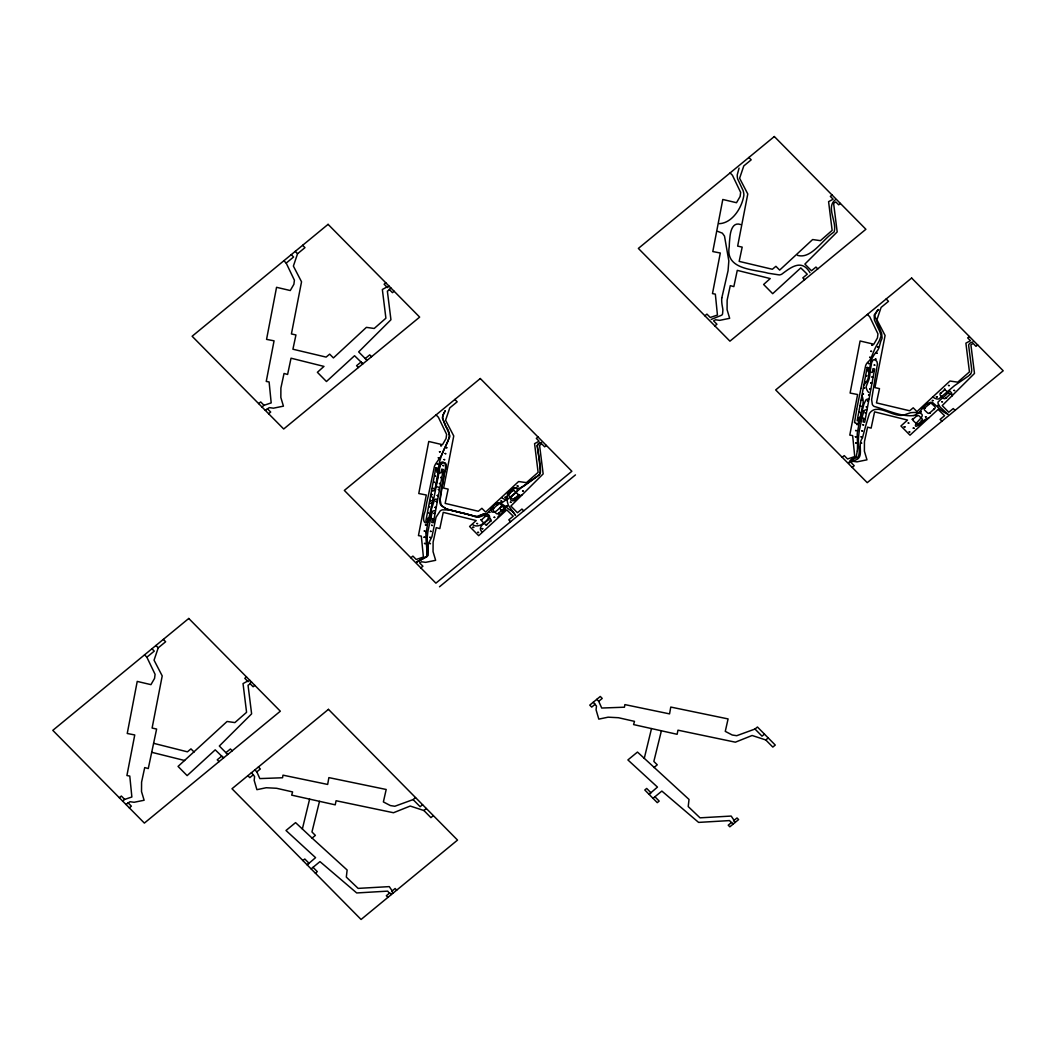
<?xml version="1.0" encoding="UTF-8"?>
<svg xmlns="http://www.w3.org/2000/svg" width="1056" height="1056" viewBox="0 0 1056 1056"><rect width="100%" height="100%" fill="white"/><g stroke="black" fill="none" stroke-linecap="round" stroke-linejoin="round"><path stroke-width="1.5" d="M721.816 297.858L728.046 270.785L728.838 260.911L724.495 236.095L722.37 233.178L717.776 231.383M857.287 451.031L856.297 456.416L852.311 458.872A8.131 7.352 15.5 0 0 851.255 459.637A9.742 8.818 15.5 0 0 849.077 462.713A11.708 10.6 15.5 0 1 854.304 458.489L857.05 457.618A3.736 3.379 15.5 0 0 857.776 457.076A4.488 4.066 15.5 0 0 858.7 455.585L858.95 454.476A30.545 27.641 15.5 0 0 859.069 453.671L859.109 453.367A24.618 22.268 15.5 0 0 858.924 447.823L858.805 447.005M426.122 532.765L427.825 522.984M537.2 446.107L537.874 451.004A36.986 33.462 15.5 0 1 538.27 452.839L539.312 459.004A65.63 59.387 15.5 0 1 539.576 460.865L539.867 463.346A61.802 55.915 15.5 0 0 540.223 465.815L540.408 472.6A8.936 8.092 15.5 0 1 539.312 474.791L523.842 486.143L519.605 488.189A4.726 4.277 15.5 0 1 518.14 488.255L515.922 487.872A4.343 3.934 15.5 0 0 514.378 487.978L509.414 491.383L506.906 497.495A10.283 9.306 15.5 0 1 506.048 499.224A10.864 9.834 15.5 0 1 504.794 500.768L502.524 502.313A3.92 3.551 15.5 0 1 501.31 502.55C497.152 502.154 488.796 507.646 491.687 511.751A3.366 3.036 15.5 0 0 492.73 512.16C497.548 512.912 500.148 504.24 504.874 506.814A2.112 1.901 15.5 0 1 505.322 507.817L504.134 510.616L497.93 516.806M861.023 388.014L865.63 365.64A11.576 10.468 15.5 0 1 866.448 363.937A13.358 12.091 15.5 0 1 866.857 363.317L867.068 363.026A10.045 9.095 15.5 0 1 867.689 362.287L868.705 361.297A13.715 12.408 15.5 0 0 869.854 360.004A15.946 14.428 15.5 0 0 870.302 359.383L870.474 359.146A8.21 7.432 15.5 0 0 870.857 358.446L874.421 349.813A70.422 63.716 15.5 0 1 876.612 345.457L877.853 343.358A45.342 41.039 15.5 0 0 878.288 342.58L878.473 342.263A80.084 72.455 15.5 0 0 879.358 340.573L880.915 336.508A5.9 5.333 15.5 0 0 880.955 335.557A5.32 4.818 15.5 0 0 880.823 334.686L880.084 332.389A35.191 31.852 15.5 0 0 879.437 330.805L874.817 320.971A46.411 41.989 15.5 0 1 874.394 319.928L874.196 315.097L877.43 310.517A22.202 20.09 15.5 0 1 878.632 309.514A16.936 15.325 15.5 0 0 876.823 311.467L875.384 314.081A9.926 8.976 15.5 0 0 874.922 316.166L881.681 333.604L882.09 337.96A8.422 7.63 15.5 0 1 881.813 338.897L881.153 340.415A26.202 23.707 15.5 0 0 880.651 341.708L879.226 346.843A14.784 13.372 15.5 0 1 878.275 349.298L878.104 349.602A11.458 10.375 15.5 0 1 877.259 350.856L876.269 352.031A34.518 31.231 15.5 0 0 871.372 359.977L870.91 361.495M856.72 409.134L860.93 388.476M856.667 409.411L854.594 422.162M870.857 361.733L869.009 372.082A48.008 43.441 15.5 0 0 868.85 373.072L868.718 373.943A81.378 73.63 15.5 0 0 868.468 376.028L868.27 377.797A5.254 4.752 15.5 0 1 868.151 378.312L867.662 379.579A23.272 21.054 15.5 0 1 865.115 383.592L863.848 385.057M428.657 519.196L431.772 505.296M428.472 520.04L428.01 522.152M431.957 504.451L433.052 498.062L431.02 496.016M302.359 828.986L309.619 799.128M644.252 758.432L651.512 728.574M319.506 801.332L311.956 831.983L315.374 835.388L312.088 838.094L295.574 822.624L286.004 830.491L315.572 857.644L307.164 864.877L309.065 863.306L304.801 858.99L302.9 860.561M661.399 730.778L653.849 761.429L657.254 764.834L653.981 767.54M862.303 416.671L863.861 411.167A2.548 2.31 15.5 0 1 864.164 410.784M862.158 417.239L860.284 426.004A37.62 34.03 15.5 0 1 859.98 427.574L859.492 429.7A51.19 46.319 15.5 0 0 859.294 430.822L858.845 434.214A74.118 67.056 15.5 0 0 858.686 435.772L858.502 438.266A49.117 44.444 15.5 0 0 858.739 447.005M163.31 639.408L165.634 641.758L158.228 647.843L154.057 660.185L162.215 675.906L152.104 728.046L156.618 729.049L148.276 768.557L144.712 767.58L141.583 782.1L141.517 791.591L144.118 800.25L134.099 802.283L129.98 801.715L125.981 804.474M302.636 245.296L304.96 247.645L297.554 253.744L293.383 266.086L301.541 281.807L291.416 333.947L295.944 334.95L292.921 349.219L326.119 357.1L329.67 354.143L333.406 357.931L366.406 327.36L374.194 328.482L385.902 318.212L382.351 289.489L386.892 287.021M739.068 168.089L737.273 174.794A16.632 15.061 15.5 0 0 737.669 178.952L743.068 190.502A17.846 16.157 15.5 0 1 743.886 195.043C742.196 207.293 732.508 223.08 719.268 223.674M427.522 548.856L427.205 556.552L417.054 561.845L428.142 555.509L428.036 544.394L431.059 538.468A15.748 14.243 15.5 0 0 431.957 536.606L436.062 517.242L440.207 510.88A8.567 7.748 15.5 0 1 442.345 509.837L449.816 509.995M538.824 474.844L538.547 475.174A12.038 10.89 15.5 0 1 536.58 476.876L536.118 477.18M970.147 374.352L969.87 374.682A12.038 10.89 15.5 0 1 967.903 376.385L954.439 385.704L938.956 398.851A4.567 4.132 15.5 0 1 937.596 399.023A4.937 4.462 15.5 0 1 936.5 398.904L934.56 398.138A9.887 8.95 15.5 0 1 932.844 396.884M417.054 561.845L420.658 559.918A21.173 19.153 15.5 0 1 421.925 559.086L422.572 558.716A10.652 9.636 15.5 0 1 423.892 558.122L427.165 556.129L427.086 551.852A25.991 23.522 15.5 0 1 426.901 550.123L426.056 539.26A42.121 38.108 15.5 0 1 426.096 532.765M219.054 761.64L217.246 759.805L221.747 756.109L223.555 757.944L215.226 749.839L187.136 775.619L178.055 766.418L227.08 721.472L234.881 722.594L246.576 712.312L243.038 683.588L247.566 681.133M261.967 406.996L264.013 405.306L271.194 402.89L269.108 381.955L266.244 381.427L274.058 340.837L266.561 339.372L276.553 287.311L290.268 290.532L293.885 284.302L294.413 280.236L286.189 263.089L293.581 257.004L291.271 254.654M385.823 282.823L384.12 284.222L387.407 287.549L389.096 286.15M390.865 287.945L389.176 289.331L392.449 292.657L394.152 291.258M258.641 403.616L260.687 401.927L264.013 405.306M265.307 410.375L269.293 407.616L273.425 408.184L283.43 406.151L280.843 397.492L280.896 387.988L284.038 373.468L287.602 374.458L291.034 358.195L323.968 366.406L317.381 372.306L326.449 381.52L354.552 355.727L362.868 363.832L361.06 362.01L356.572 365.706L358.38 367.528M268.633 413.741L270.679 412.051L267.353 408.685M365.244 358.565L369.732 354.869L371.54 356.704M122.641 801.095L124.687 799.405L131.868 796.99L129.782 776.068L126.918 775.54L134.746 734.95L127.235 733.484L137.227 681.41L150.942 684.644L154.559 678.401L155.087 674.348L146.863 657.202L154.268 651.116L151.945 648.754M246.497 676.936L244.794 678.322L248.081 681.648L249.77 680.262M538.032 436.999L536.329 438.385L539.101 441.197L534.574 443.652L538.111 472.375L526.416 482.645L518.615 481.523L485.628 512.094L481.879 508.306L478.328 511.262L445.144 503.382L448.153 489.113L443.626 488.11L453.75 435.97L445.592 420.248L449.764 407.906L457.169 401.821L454.846 399.458M832.062 195.004L830.359 196.39L833.131 199.201L828.59 201.656L832.141 230.38L820.433 240.662L812.645 239.54L779.658 270.098L775.909 266.31L772.358 269.267L739.16 261.386L742.183 247.117L737.656 246.114L747.78 193.974L739.622 178.253L743.794 165.911L751.199 159.826L748.876 157.476M251.539 682.044L249.85 683.443L253.123 686.77L254.826 685.37M546.361 445.434L544.658 446.82L541.82 443.942L539.576 445.302L543.154 473.92L510.866 506.062L517.453 512.728L521.941 509.045L523.75 510.866M840.391 203.438L838.688 204.824L835.837 201.947L833.606 203.306L837.184 231.924L804.896 264.079L811.483 270.745L815.971 267.049L817.78 268.884M119.315 797.729L121.361 796.039L124.687 799.405M410.85 557.779L412.896 556.103L416.222 559.469L423.403 557.053L421.318 536.118L418.453 535.603L426.281 495L418.77 493.535L428.762 441.474L442.477 444.695L446.094 438.464L446.622 434.399L438.398 417.265L436.075 414.902M704.88 315.797L706.926 314.107L710.252 317.473L717.433 315.058L715.348 294.136L712.483 293.608L720.298 253.018L712.8 251.552L722.792 199.478L736.507 202.712L740.124 196.469L740.652 192.403L732.428 175.27L730.105 172.92M129.307 807.853L131.366 806.164L128.04 802.798M420.842 567.904L422.902 566.227L419.575 562.848L421.516 561.779L425.634 562.346L435.64 560.314L433.052 551.654L433.105 542.164L436.247 527.63L439.811 528.62L443.243 512.358L476.177 520.568L469.59 526.482L478.672 535.682L506.761 509.89L513.229 516.199L508.781 519.869L510.589 521.69M714.872 325.921L716.932 324.232L713.592 320.852L715.546 319.783L719.664 320.351L729.67 318.318L727.082 309.659L727.135 300.168L730.277 285.648L733.841 286.625L737.273 270.362L770.207 278.573L763.62 284.486L772.688 293.687L800.791 267.907L807.259 274.204L802.811 277.873L804.619 279.708M225.918 752.677L230.406 748.981L232.214 750.816M439.494 586.793L575.454 474.896M433.369 815.615L430.927 817.634L423.905 810.52L410.216 806.045L393.492 812.737L336.085 800.738L335.227 804.844L291.694 795.142L292.591 791.921L276.58 788.278L266.218 787.736L256.912 789.677L254.179 780.371L254.588 776.609L253.308 774.774L249.81 777.652L247.856 775.685M415.549 797.57L413.107 799.59L394.825 806.256L390.377 805.57L383.381 801.926L386.192 789.479L328.878 777.612L327.664 784.436L282.982 775.157L282.559 777.757L259.829 778.589L256.832 771.87L260.33 768.979L258.39 767.012M311.124 868.89L319.968 861.617L356.704 892.954L387.737 891.132L389.334 893.27M315.388 873.206L317.302 871.636L313.038 867.319M969.355 336.508L967.666 337.894L970.438 340.705L965.897 343.16L969.448 371.884L957.739 382.166L949.951 381.031L916.951 411.602L913.202 407.814L909.665 410.771L876.467 402.89L879.49 388.621L874.962 387.618L885.086 335.478L876.929 319.757L881.1 307.415L888.492 301.33L886.169 298.967M977.684 344.942L975.995 346.328L973.144 343.451L970.9 344.81L974.49 373.428L942.203 405.583L948.776 412.249L953.264 408.553L955.086 410.375M842.186 457.288L844.232 455.611L847.559 458.977L854.74 456.562L852.654 435.626L849.79 435.112L857.604 394.522L850.106 393.056L860.099 340.982L873.814 344.216L877.43 337.973L877.958 333.907L869.735 316.774L867.412 314.411M422.572 804.685L420.13 806.705L413.107 799.59M423.905 810.52L426.347 808.5M852.179 467.425L854.225 465.736L850.898 462.356L852.839 461.287L856.97 461.855L866.976 459.822L864.389 451.163L864.442 441.672L867.583 427.152L871.134 428.129L874.579 411.866L907.513 420.077L900.926 425.99L909.995 435.191L938.098 409.411L944.566 415.708L940.117 419.377L941.926 421.212M595.201 704.207L591.703 707.098L589.75 705.131L600.283 696.458L602.224 698.425L598.726 701.316L601.722 708.035L624.452 707.203L624.875 704.603L669.557 713.882L670.771 707.058L728.086 718.925L725.274 731.372L732.27 735.016L736.718 735.702L755 729.036L757.442 727.016L775.262 745.061L772.82 747.08L765.785 739.966L752.11 735.491L735.372 742.183L677.978 730.184L677.12 734.29L633.587 724.588L634.484 721.367L618.473 717.724L608.111 717.182L598.805 719.123L596.072 709.817L596.482 706.055L593.261 702.24M653.017 798.336L661.861 791.063L698.597 822.4L729.63 820.578L731.227 822.703M764.465 734.131L762.023 736.151L755 729.036M765.785 739.966L768.24 737.946M835.164 199.94C825.924 207.372 836.827 221.298 834.293 231.29A4.501 4.066 15.5 0 1 833.831 232.201C822.637 239.263 811.417 259.486 797.491 255.354M535.933 477.312L523.116 486.196L507.619 499.343A4.567 4.132 15.5 0 1 506.26 499.514L504.491 499.211A7.788 7.049 15.5 0 1 501.983 497.851M389.598 289.78L387.367 291.139L390.944 319.757L358.657 351.899L367.052 360.4M250.285 683.879L248.041 685.238L251.618 713.856L219.331 746.011L227.726 754.512M711.176 319.44L721.723 315.176A4.277 3.868 15.5 0 0 722.555 313.949L722.898 310.002A32.881 29.753 15.5 0 0 722.555 307.6L722.264 306.002A37.99 34.373 15.5 0 1 721.763 297.858M927.564 403.432L930.692 402.323A3.366 3.049 15.5 0 1 931.484 402.323A3.934 3.551 15.5 0 1 932.672 402.613L936.672 406.124A34.571 31.284 15.5 0 0 938.929 408.329A38.069 34.439 15.5 0 0 944.315 412.381L947.932 414.269M928.673 417.952C923.287 418.889 920.924 425.185 916.12 426.307A2.099 1.901 15.5 0 1 915.446 425.964C914.694 421.476 930.758 413.675 915.922 412.526A23.39 21.16 15.5 0 0 910.655 412.738L906.167 414.216A10.956 9.913 15.5 0 1 903.5 415.1C892.584 417.556 877.272 402.23 869.431 413.477C866.857 421.621 864.521 429.792 862.462 437.989C856.258 445.54 866.818 459.98 851.506 460.706A11.101 10.045 15.5 0 0 849.077 462.713M913.862 415.549C900.53 417.001 887.066 409.834 874.183 406.454A5.729 5.188 15.5 0 1 872.335 404.488L871.622 399.617L877.18 365.468A11.273 10.204 15.5 0 0 877.43 363.898L876.982 361.772A3.498 3.168 15.5 0 0 876.467 361.046A4.132 3.736 15.5 0 0 875.226 360.122L873.985 359.779A1.676 1.518 15.5 0 0 873.074 360.017L871.662 362.591L870.184 371.29A71.254 64.469 15.5 0 0 869.959 373.481L869.801 375.461A18.084 16.368 15.5 0 1 869.603 376.847L869.497 377.375A30.835 27.905 15.5 0 1 868.454 380.754L866.29 386.219A6.072 5.491 15.5 0 0 866.29 387.895L866.857 389.73A9.834 8.897 15.5 0 0 868.679 392.449L868.705 392.476M429.686 503.527L432.036 502.867L433.316 500.887L438.359 475.715A104.636 94.67 15.5 0 0 438.728 473.128C437.408 460.944 451.044 457.882 444.457 472.322A25.265 22.862 15.5 0 0 443.824 475.187L443.414 478.843A58.7 53.117 15.5 0 1 443.018 481.628L442.319 485.43A97.984 88.664 15.5 0 0 441.87 488.294L441.474 491.132A77.114 69.775 15.5 0 1 440.999 493.944L440.101 499.646L441.038 504.28A9.042 8.184 15.5 0 0 442.781 506.616L446.186 508.834L453.064 510.853A47.995 43.428 15.5 0 0 455.506 511.408L465.419 513.744A78.184 70.739 15.5 0 0 467.795 514.351L470.171 514.932A40.471 36.617 15.5 0 1 472.666 515.658C480.137 519.499 488.228 513.718 492.347 507.566C498.062 497.191 504.478 506.695 510.312 510.193A7.313 6.613 15.5 0 1 513.216 512.226L515.5 515.302M541.24 442.556L539.378 443.19A4.937 4.462 15.5 0 0 537.359 445.526L540.263 468.996A10.402 9.412 15.5 0 1 539.101 475.002M439.177 487.397L435.877 486.46L436.392 481.51A30.32 27.43 15.5 0 0 436.735 480.044L437.62 475.042A46.002 41.62 15.5 0 0 437.884 473.035L438.121 470.514A60.878 55.084 15.5 0 1 438.583 467.003L439.243 463.531A72.257 65.38 15.5 0 1 440.194 459.598L440.774 457.67A61.934 56.047 15.5 0 1 443.309 451.057L449.777 436.814A6.996 6.323 15.5 0 0 449.724 435.336L442.543 418.361L442.979 414.982L445.236 410.678L442.741 416.011A8.21 7.432 15.5 0 0 442.517 418.004L445.025 424.789A77.392 70.026 15.5 0 1 445.962 426.677C453.856 435.89 445.196 444.985 442.16 454.067A28.525 25.806 15.5 0 1 440.854 456.469L435.613 463.94A26.03 23.549 15.5 0 0 434.425 466.369L428.696 493.838A118.853 107.54 15.5 0 1 427.931 497.363L426.901 501.745A67.016 60.641 15.5 0 0 426.4 504.451L425.66 508.992A31.39 28.406 15.5 0 1 425.027 511.553C419.879 525.347 430.082 527.789 430.742 512.437A101.812 92.123 15.5 0 1 431.468 509.084L434.333 500.438L435.534 499.132L437.131 499.224M435.046 510.589L432.736 511.051L431.706 514.034A26.294 23.786 15.5 0 1 431.429 515.42L428.881 526.865A46.662 42.214 15.5 0 1 428.604 528.264L428.287 529.65A37.277 33.726 15.5 0 0 427.772 532.448L427.416 535.63A46.583 42.161 15.5 0 0 427.231 538.824L427.495 548.13M432.168 490.948L433.99 490.736L435.732 486.09A80.929 73.22 15.5 0 0 436.392 483.384L440.761 462.832A3.208 2.904 15.5 0 1 442.873 461.96C447.308 463.28 445.196 470.144 444.431 473.616A48.655 44.022 15.5 0 0 443.903 476.071L443.177 480.599A85.774 77.616 15.5 0 1 442.662 483.344L441.91 486.869A68.086 61.604 15.5 0 0 441.448 489.482L440.933 493.02A71.966 65.116 15.5 0 1 440.444 495.739L439.916 502.96A7.801 7.062 15.5 0 0 441.091 505.388L446.662 509.15L465.656 513.718A58.595 53.024 15.5 0 1 468.732 514.589L476.903 516.688A12.091 10.943 15.5 0 0 479.926 516.569C482.698 511.447 493.416 514.404 488.374 519.882C485.034 522.284 477.352 527.182 481.628 531.59M740.652 224.558C732.323 221.496 730.264 232.122 729.854 238.036A107.567 97.337 15.5 0 0 729.247 246.682C725.261 268.211 750.367 269.28 765.019 272.422A112.464 101.759 15.5 0 1 768.002 273.187L779.315 274.93A9.728 8.804 15.5 0 0 781.625 274.283C790.614 267.577 801.649 258.416 809.965 272.672M452.338 510.602L450.239 510.114M452.483 510.563L458.304 512.107A72.23 65.353 15.5 0 0 461.142 512.82L464.944 513.704A46.226 41.831 15.5 0 1 467.94 514.536L474.83 516.463A7.036 6.362 15.5 0 0 477.286 516.331C501.204 506.405 482.156 531.445 472.93 524.806M151.708 752.294L184.642 760.505M153.608 743.318L187.427 751.832L190.964 748.876L194.08 752.044M521.849 495.079C517.902 495.092 515.592 503.171 511.025 500.227A1.676 1.518 15.5 0 1 510.576 499.435C510.008 494.974 521.294 491.528 515.962 487.951A3.419 3.102 15.5 0 0 513.744 488.03L507.514 493.799L507.104 500.293A44.246 40.036 15.5 0 0 507.738 503.276L508.015 504.253A11.062 10.006 15.5 0 0 508.57 505.639L515.288 515.051M952.406 395.828L951.826 394.284A9.055 8.197 15.5 0 0 951.641 393.043L949.885 391.024L946.031 394.865A33.026 29.885 15.5 0 1 942.229 398.178L938.058 402.006A3.564 3.221 15.5 0 0 938.084 403.458L939.708 406.454A9.834 8.91 15.5 0 0 940.368 407.326L947.707 414.058M312.088 838.094L347.134 869.999L346.315 877.114L358.129 888.386L389.281 886.618L392.198 890.908M295.231 251.381L297.554 253.744M283.866 260.74L286.189 263.089M735.161 822.426L733.55 820.802L737.009 817.951L738.606 819.588L729.841 826.808L728.231 825.172L731.689 822.334L733.3 823.957M596.772 699.349L598.726 701.316M654.931 796.765L659.182 801.082L657.281 802.652L644.794 790.007L646.694 788.436L650.958 792.752L649.057 794.323L657.466 787.09L627.898 759.937L637.468 752.07L689.027 799.445L688.208 806.56L700.022 817.832L731.174 816.064L734.092 820.354M155.905 645.493L158.228 647.843M396.713 890.142L395.116 888.505L391.657 891.356L393.268 892.98M391.406 894.511L389.796 892.888L386.338 895.726L387.948 897.362M144.54 654.852L146.863 657.202M254.879 769.903L256.832 771.87M251.368 772.794L253.308 774.774M972.827 342.025A7.722 6.983 15.5 0 0 970.081 343.121A4.712 4.264 15.5 0 0 968.603 345.167L971.586 368.504A10.402 9.412 15.5 0 1 970.438 374.51M861.947 395.657A17.305 15.655 15.5 0 1 862.409 406.177L857.327 432.854A43.362 39.23 15.5 0 0 857.274 437.62L857.406 440.497A103.792 93.918 15.5 0 1 857.327 451.031M868.798 398.957A4.778 4.316 15.5 0 0 866.514 399.511A3.538 3.194 15.5 0 0 865.814 400.092L863.914 404.197L859.294 422.44A2.904 2.627 15.5 0 1 858.515 423.06A2.996 2.719 15.5 0 1 854.423 422.281M864.112 410.731A5.069 4.594 15.5 0 1 867.055 409.583M927.524 403.392A31.997 28.948 15.5 0 0 921.994 409.002A24.156 21.859 15.5 0 1 918.192 413.002L917.941 413.134A24.935 22.559 15.5 0 1 913.849 415.536M541.49 442.517A7.722 6.983 15.5 0 0 538.745 443.612A4.712 4.264 15.5 0 0 537.28 445.658M953.924 390.443L954.743 390.548L953.938 390.416M855.611 430.531L856.416 430.676L855.624 430.492M855.386 436.722L856.192 436.867L855.386 436.682M856.786 424.433L857.591 424.591L856.786 424.393M855.848 442.966L856.654 443.084L855.848 442.966M857.96 418.334L858.766 418.493L857.974 418.268M859.122 412.236L859.927 412.394L859.135 412.17M860.297 406.138L861.102 406.296L860.31 406.072M861.458 400.052L862.277 400.158L861.458 400.052M862.633 393.954L863.452 394.06L862.633 393.954M863.808 387.856L864.613 387.974L863.808 387.856M861.089 436.88L861.894 437.026L861.102 436.841M861.01 442.992L861.815 443.15L861.023 442.952M861.802 430.835L862.607 430.993L861.802 430.808M864.97 381.757L865.788 381.876L864.97 381.757M862.924 424.855L863.729 425.014L862.937 424.829M866.144 375.659L866.95 375.817L866.158 375.619M864.059 418.876L864.864 418.994L864.059 418.876M867.319 369.56L868.124 369.719L867.319 369.521M865.181 412.896L865.986 413.054L865.207 412.83M868.481 363.462L869.286 363.62L868.494 363.436M866.316 406.916L867.121 407.075L866.329 406.85M869.656 357.364L870.461 357.522L869.656 357.337M867.451 400.937L868.256 401.095L867.464 400.871M870.83 351.278L871.636 351.424L870.83 351.239M868.573 394.957L869.378 395.076L868.573 394.957M871.992 345.18L872.797 345.325L872.018 345.101M869.695 388.978L870.5 389.136L869.722 388.912M870.83 382.998L871.636 383.156L870.83 382.958M871.952 377.018L872.758 377.177L871.979 376.952M873.088 371.039L873.893 371.158L873.088 371.039M874.21 365.059L875.015 365.204L874.223 365.02M875.345 359.08L876.15 359.225L875.345 359.04M876.467 353.1L877.272 353.245L876.48 353.021M877.602 347.12L878.407 347.266L877.602 347.081M904.174 426.809L904.992 426.928L904.174 426.809M908.213 423.047L909.018 423.205L908.226 422.981M909.19 431.891L909.995 432.036L909.203 431.851M912.239 419.298L913.044 419.443L912.239 419.258M913.255 428.116L914.074 428.234L913.255 428.116M916.265 415.536L917.07 415.694L916.291 415.47M917.321 424.354L918.126 424.499L917.334 424.314M920.304 411.787L921.109 411.893L920.304 411.787M921.4 420.578L922.205 420.737L921.413 420.512M924.33 408.025L925.135 408.184L924.343 407.986M925.465 416.803L926.27 416.962L925.478 416.737M928.369 404.263L929.174 404.422L928.369 404.237M929.531 413.041L930.336 413.186L929.531 413.002M932.395 400.514L933.2 400.66L932.408 400.475M933.596 409.266L934.402 409.424L933.61 409.2M936.421 396.752L937.24 396.871L936.421 396.752M937.662 405.504L938.48 405.623L937.662 405.504M940.46 393.004L941.266 393.149L940.46 392.964M941.728 401.729L942.533 401.887L941.741 401.702M944.486 389.242L945.292 389.4L944.513 389.176M945.793 397.967L946.598 398.112L945.806 397.927M948.526 385.493L949.331 385.638L948.526 385.453M949.859 394.192L950.677 394.35L949.885 394.126M424.288 531.01L425.08 531.181L424.288 530.983M424.05 537.2L424.855 537.359L424.063 537.161M425.449 524.911L426.268 525.043L425.449 524.911M424.512 543.457L425.317 543.576L424.512 543.457M426.624 518.826L427.429 518.984L426.637 518.747M427.799 512.728L428.591 512.886L427.812 512.648M428.96 506.629L429.766 506.788L428.974 506.563M430.135 500.531L430.94 500.663L430.135 500.531M431.297 494.432L432.115 494.564L431.297 494.432M432.472 488.334L433.277 488.466L432.472 488.334M433.646 482.236L434.452 482.368L433.646 482.236M429.752 537.359L430.558 537.53L429.766 537.319M430.465 531.326L431.27 531.485L430.478 531.287M434.808 476.137L435.613 476.309L434.821 476.111M429.686 543.484L430.492 543.642L429.686 543.444M431.6 525.347L432.406 525.505L431.6 525.307M435.983 470.052L436.788 470.21L435.996 470.012M432.722 519.367L433.541 519.499L432.722 519.367M437.158 463.954L437.963 464.112L437.158 463.914M433.858 513.388L434.663 513.546L433.858 513.348M438.319 457.855L439.124 458.014L438.332 457.816M434.98 507.408L435.785 507.566L434.993 507.368M439.494 451.757L440.299 451.915L439.494 451.717M436.115 501.428L436.92 501.587L436.128 501.349M440.669 445.658L441.461 445.83L440.682 445.592M437.237 495.449L438.055 495.568L437.237 495.449M438.372 489.469L439.177 489.628L438.385 489.39M439.494 483.476L440.299 483.648L439.507 483.45M440.629 477.497L441.421 477.668L440.629 477.47M441.751 471.517L442.556 471.649L441.751 471.517M442.886 465.538L443.678 465.709L442.9 465.472M444.008 459.558L444.814 459.73L444.022 459.532M445.144 453.578L445.936 453.75L445.157 453.512M446.266 447.599L447.071 447.77L446.266 447.572M472.837 527.287L473.656 527.419L472.837 527.287M476.876 523.538L477.682 523.697L476.89 523.459M477.853 532.369L478.658 532.541L477.88 532.303M480.902 519.776L481.708 519.948L480.916 519.737M481.932 528.607L482.737 528.726L481.932 528.607M484.942 516.028L485.747 516.186L484.955 515.948M485.998 524.832L486.803 524.99L485.998 524.792M488.968 512.266L489.773 512.398L488.968 512.266M490.063 521.057L490.868 521.228L490.076 520.991M493.007 508.504L493.799 508.675L493.007 508.477M494.129 517.295L494.934 517.453L494.142 517.229M497.033 504.755L497.838 504.913L497.046 504.689M498.194 513.52L499 513.691L498.208 513.454M501.059 500.993L501.864 501.164L501.085 500.927M502.26 509.758L503.065 509.916L502.286 509.692M505.098 497.244L505.903 497.376L505.098 497.244M506.326 505.982L507.144 506.114L506.326 505.982M509.124 493.482L509.929 493.654L509.137 493.442M510.404 502.22L511.196 502.379L510.404 502.181M513.163 489.733L513.955 489.892L513.176 489.654M514.47 498.445L515.275 498.617L514.47 498.419M517.189 485.971L517.994 486.103L517.189 485.971M518.536 494.683L519.341 494.842L518.549 494.604M522.601 490.908L523.406 491.08L522.601 490.868M435.811 467.94L425.832 521.202L427.508 521.545L428.208 517.823L432.445 518.681L431.746 522.403L433.343 522.733L443.322 469.471L441.685 469.128L440.959 472.982L436.722 472.124L437.448 468.27L435.811 467.94M867.148 367.448L857.168 420.71L858.845 421.054L859.531 417.331L863.782 418.189L863.082 421.912L864.679 422.242L874.658 368.98L873.022 368.65L872.296 372.491L868.058 371.633L868.784 367.778L867.148 367.448M512.503 490.974L509.124 493.944A1.531 1.386 15.5 0 0 509.137 495.911L512.068 498.709A1.531 1.386 15.5 0 0 514.219 498.802L517.598 495.832A1.531 1.386 15.5 0 0 517.585 493.852L514.655 491.066A1.531 1.386 15.5 0 0 512.503 490.974M498.34 504.148L493.258 508.622A1.531 1.386 15.5 0 0 493.271 510.589L496.201 513.388A1.531 1.386 15.5 0 0 498.366 513.48L503.448 509.005A1.531 1.386 15.5 0 0 503.435 507.038L500.504 504.24A1.531 1.386 15.5 0 0 498.34 504.148M485.536 516.292L482.064 519.341A1.531 1.386 15.5 0 0 482.077 521.321L485.008 524.119A1.531 1.386 15.5 0 0 487.159 524.212L490.631 521.149A1.531 1.386 15.5 0 0 490.618 519.182L487.687 516.384A1.531 1.386 15.5 0 0 485.536 516.292M943.826 390.482L940.447 393.452A1.531 1.386 15.5 0 0 940.46 395.432L943.391 398.218A1.531 1.386 15.5 0 0 945.542 398.31L948.922 395.34A1.531 1.386 15.5 0 0 948.922 393.36L945.991 390.575A1.531 1.386 15.5 0 0 943.826 390.482M929.676 403.656L924.594 408.131A1.531 1.386 15.5 0 0 924.607 410.098L927.538 412.896A1.531 1.386 15.5 0 0 929.689 412.988L934.771 408.514A1.531 1.386 15.5 0 0 934.758 406.547L931.828 403.748A1.531 1.386 15.5 0 0 929.676 403.656M916.872 415.8L913.4 418.862A1.531 1.386 15.5 0 0 913.414 420.829L916.344 423.628A1.531 1.386 15.5 0 0 918.496 423.72L921.967 420.658A1.531 1.386 15.5 0 0 921.954 418.691L919.024 415.892A1.531 1.386 15.5 0 0 916.872 415.8M328.086 224.347L192.126 336.257L283.694 429L419.654 317.104L328.086 224.347M188.76 618.46L52.8 730.356L144.368 823.099L280.328 711.203L188.76 618.46M480.295 378.523L344.335 490.42L435.904 583.163L571.864 471.266L480.295 378.523M774.325 136.528L638.365 248.424L729.934 341.167L865.894 229.271L774.325 136.528M328.442 709.355L231.99 788.74L361.073 919.472L457.525 840.088L328.442 709.355M911.632 278.032L775.672 389.928L867.24 482.671L1003.2 370.775L911.632 278.032M500.914 509.969A2.614 2.363 15.5 0 0 505.27 509.164A2.614 2.363 15.5 0 0 502.128 506.062A2.614 2.363 15.5 0 0 500.914 509.969"/></g></svg>
